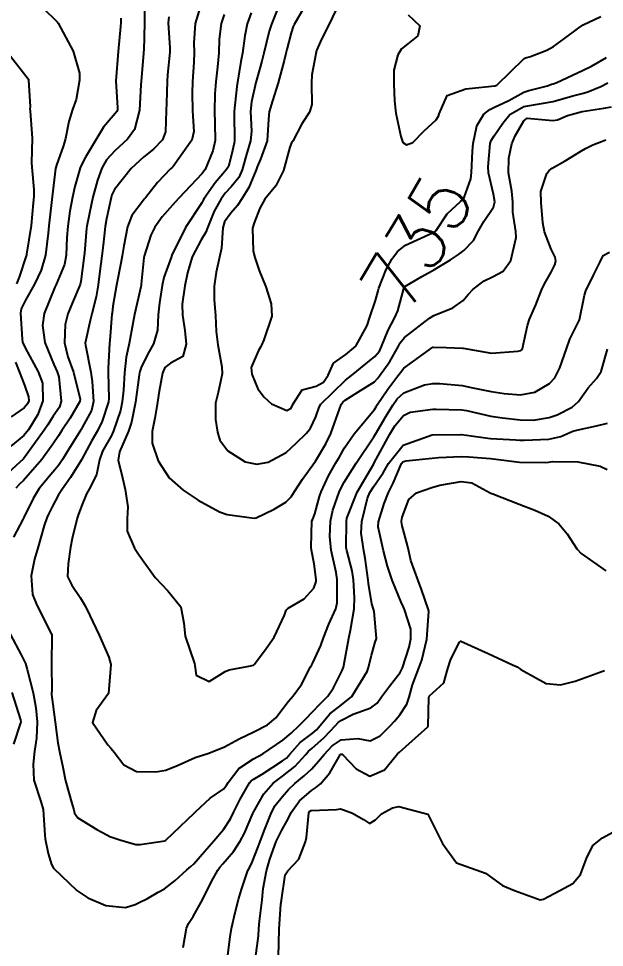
# Model space of a CAD drawing. Header units: metres. Extents: x 298520 to 308411, y 7433745 to 7450750.
# Drawn here: x 303946.2 to 303986.4, y 7439844.2 to 7439907.9 of the extents above; entities that cross this region are included whole.
import ezdxf
from ezdxf.enums import TextEntityAlignment as Align

# ---------------------------------------------------------------- set-up
doc = ezdxf.new("R2010")
doc.units = ezdxf.units.M
doc.header["$LTSCALE"] = 10
for name, color, linetype in [('Cotas', 45, 'Continuous'), ('Curvas de Nivel 1m', 11, 'Continuous'), ('Curvas de Nivel 5m', 15, 'Continuous')]:
    doc.layers.add(name, color=color, linetype=linetype)
doc.styles.add('Style-STANDARD', font='STANDARD.shx')

msp = doc.modelspace()

# ---------------------------------------------------------------- linework, layer by layer
at = {"layer": 'Curvas de Nivel 1m', "flags": 128}
for points, elevation in [([(303954.83, 7439909.51), (303954.83, 7439907.611), (303954.783, 7439905.713), (303954.781, 7439905.612), (303954.765, 7439905.495), (303954.605, 7439903.614), (303954.594, 7439903.347), (303954.493, 7439901.615), (303954.143, 7439900.3), (303953.671, 7439899.627), (303952.805, 7439898.833), (303952.238, 7439898.206), (303951.922, 7439897.649), (303951.618, 7439896.818), (303951.301, 7439895.655), (303951.207, 7439895.215), (303950.889, 7439893.659), (303950.87, 7439893.531), (303950.724, 7439891.815), (303950.712, 7439891.671), (303950.478, 7439889.88), (303950.42, 7439889.663), (303949.904, 7439888.444), (303949.593, 7439887.671), (303949.404, 7439886.934), (303949.353, 7439885.673), (303949.591, 7439884.719), (303949.962, 7439883.667), (303950.439, 7439881.827), (303950.413, 7439881.662), (303949.741, 7439880.513), (303949.177, 7439879.674), (303948.937, 7439879.308), (303948.563, 7439878.734), (303947.799, 7439877.691), (303946.538, 7439876.253), (303946.264, 7439875.984), (303946.02, 7439875.715)], 742), ([(303947.861, 7439908.635), (303948.847, 7439907.681), (303948.911, 7439907.574), (303949.958, 7439905.669), (303950.383, 7439904.15), (303950.386, 7439903.665), (303950.155, 7439902.361), (303949.907, 7439901.669), (303949.652, 7439900.851), (303949.434, 7439899.674), (303949.291, 7439899.192), (303948.795, 7439897.842), (303948.751, 7439897.681), (303948.743, 7439897.632), (303948.509, 7439895.684), (303948.331, 7439894.104), (303948.279, 7439893.687), (303948.235, 7439893.184), (303948.055, 7439891.69), (303947.745, 7439890.657), (303947.292, 7439889.701), (303946.682, 7439888.609), (303946.389, 7439888), (303946.341, 7439887.713), (303946.442, 7439885.925), (303946.476, 7439885.712), (303946.647, 7439885.324), (303947.545, 7439883.696), (303947.841, 7439882.918), (303947.878, 7439881.691), (303947.523, 7439880.762), (303946.896, 7439879.705), (303946.569, 7439879.329), (303945.682, 7439878.599)], 744), ([(303960.292, 7439908.174), (303960.098, 7439907.548), (303959.966, 7439906.48), (303959.932, 7439905.55), (303959.842, 7439904.582), (303959.731, 7439903.551), (303959.667, 7439902.74), (303959.638, 7439901.552), (303959.671, 7439900.711), (303959.684, 7439899.551), (303959.533, 7439898.825), (303959, 7439897.558), (303958.918, 7439897.432), (303958.789, 7439897.278), (303957.187, 7439895.584), (303956.766, 7439895.117), (303956.051, 7439894.299), (303955.54, 7439893.602), (303955.281, 7439893.062), (303954.815, 7439891.609), (303954.797, 7439891.534), (303954.708, 7439890.61), (303954.618, 7439889.687), (303954.609, 7439889.611), (303954.583, 7439889.503), (303954.155, 7439887.618), (303954.048, 7439887.001), (303953.787, 7439885.623), (303953.58, 7439884.684), (303953.464, 7439883.627), (303953.408, 7439882.426), (303953.319, 7439881.629), (303953.19, 7439881.035), (303952.718, 7439879.638), (303952.57, 7439879.326), (303951.958, 7439878.247), (303951.763, 7439877.648), (303951.556, 7439876.637), (303951.048, 7439875.655), (303950.855, 7439875.33), (303950.515, 7439874.477), (303950.295, 7439873.873), (303950.231, 7439873.663), (303949.878, 7439872.277), (303949.772, 7439871.667), (303949.614, 7439870.521), (303949.558, 7439869.669), (303949.848, 7439869.071), (303950.439, 7439868.222), (303950.761, 7439867.657), (303951.096, 7439866.983), (303951.722, 7439865.647), (303952.39, 7439864.137), (303952.521, 7439863.638), (303952.363, 7439861.64), (303951.517, 7439860.476), (303951.265, 7439859.651), (303952.318, 7439858.131), (303952.564, 7439857.885), (303952.76, 7439857.633), (303953.432, 7439856.751), (303954.3, 7439856.3), (303955.621, 7439856.276), (303956.301, 7439856.394), (303957.152, 7439856.734), (303958.31, 7439857.262), (303959.246, 7439857.556), (303960.317, 7439857.981), (303961.322, 7439858.531), (303962.328, 7439859.018), (303963.265, 7439859.506), (303963.851, 7439859.987), (303964.35, 7439860.636), (303964.716, 7439861.128), (303965.029, 7439861.483), (303965.595, 7439862.254), (303966.22, 7439863.472), (303966.281, 7439863.574), (303966.387, 7439863.745), (303966.925, 7439864.945), (303967.121, 7439865.463), (303967.489, 7439866.392), (303967.952, 7439867.455), (303968.039, 7439867.851), (303968.056, 7439869.454), (303967.975, 7439869.94), (303967.635, 7439871.458), (303967.546, 7439872.405), (303967.599, 7439873.459), (303967.755, 7439874.217), (303968.181, 7439875.454), (303968.292, 7439875.696), (303968.54, 7439876.122), (303969.363, 7439877.438), (303970.571, 7439879.238), (303970.681, 7439879.419), (303971.375, 7439880.628), (303971.856, 7439881.407), (303972.163, 7439881.849), (303972.611, 7439882.255), (303974.03, 7439882.792), (303974.618, 7439882.889), (303975.091, 7439882.893), (303976.617, 7439882.754), (303977.355, 7439882.603), (303978.613, 7439882.337), (303979.505, 7439882.209), (303980.611, 7439882.121), (303981.599, 7439882.305), (303982.619, 7439882.881), (303982.966, 7439883.275), (303983.318, 7439883.958), (303983.77, 7439885.263), (303983.994, 7439885.918), (303984.673, 7439887.25), (303985, 7439888.937), (303985.095, 7439889.246), (303985.635, 7439890.315), (303986.091, 7439891.236), (303986.293, 7439891.668), (303986.73, 7439891.897)], 739), ([(303962.157, 7439908.291), (303961.89, 7439907.53), (303961.72, 7439906.712), (303961.552, 7439905.533), (303961.455, 7439904.957), (303961.205, 7439903.537), (303961.163, 7439903.234), (303960.985, 7439901.539), (303960.983, 7439901.397), (303961.019, 7439899.538), (303960.992, 7439899.357), (303960.803, 7439898.556), (303960.588, 7439897.749), (303960.462, 7439897.543), (303959.689, 7439896.641), (303958.926, 7439895.558), (303958.868, 7439895.453), (303958.76, 7439895.27), (303957.648, 7439893.576), (303956.724, 7439891.691), (303956.694, 7439891.619), (303956.683, 7439891.59), (303956.155, 7439890.142), (303956.041, 7439889.597), (303955.865, 7439888.414), (303955.769, 7439887.599), (303955.721, 7439886.541), (303955.466, 7439885.602), (303955.165, 7439885.085), (303954.629, 7439884.046), (303954.514, 7439883.722), (303954.498, 7439883.612), (303954.484, 7439883.475), (303954.212, 7439881.616), (303953.959, 7439880.243), (303953.748, 7439879.622), (303953.127, 7439878.2), (303953.033, 7439877.633), (303953.338, 7439876.425), (303953.509, 7439875.625), (303953.692, 7439874.445), (303953.661, 7439873.623), (303953.642, 7439872.77), (303954.152, 7439871.615), (303954.476, 7439871.137), (303955.564, 7439869.599), (303956.444, 7439868.676), (303957.341, 7439867.581), (303957.537, 7439866.463), (303957.623, 7439865.578), (303958.258, 7439863.698), (303958.293, 7439863.571), (303958.376, 7439862.894), (303959.273, 7439862.458), (303960.379, 7439863.16), (303960.643, 7439863.275), (303961.983, 7439863.524), (303962.321, 7439863.584), (303962.385, 7439863.648), (303963.179, 7439864.731), (303963.737, 7439865.5), (303964.428, 7439867.018), (303964.564, 7439867.356), (303964.697, 7439867.487), (303965.785, 7439868.131), (303966.447, 7439868.864), (303966.609, 7439869.311), (303966.615, 7439869.468), (303966.469, 7439870.542), (303966.298, 7439871.472), (303966.272, 7439871.685), (303966.323, 7439873.472), (303966.374, 7439873.603), (303966.51, 7439873.949), (303966.843, 7439875.152), (303966.947, 7439875.466), (303967.444, 7439876.561), (303967.963, 7439877.456), (303968.185, 7439877.826), (303968.563, 7439878.487), (303969.216, 7439879.44), (303970.598, 7439881.112), (303970.725, 7439881.295), (303970.799, 7439881.418), (303971.516, 7439882.509), (303972.208, 7439883.404), (303972.386, 7439883.643), (303972.631, 7439883.942), (303974.613, 7439885.37), (303974.643, 7439885.381), (303975.543, 7439885.361), (303976.643, 7439885.312), (303976.687, 7439885.305), (303978.639, 7439884.971), (303980.446, 7439885.108), (303980.641, 7439885.158), (303980.725, 7439885.216), (303980.765, 7439885.299), (303981.096, 7439886.866), (303981.238, 7439887.294), (303981.682, 7439888.291), (303982.07, 7439889.286), (303982.258, 7439889.726), (303982.712, 7439890.529), (303982.977, 7439891.018), (303983.047, 7439891.275), (303983, 7439891.55), (303982.731, 7439892.096), (303982.263, 7439893.285), (303982.145, 7439893.89), (303982.042, 7439895.287), (303982.006, 7439896.056), (303982.423, 7439897.284), (303982.586, 7439897.491), (303982.797, 7439897.645), (303983.679, 7439898.145), (303984.809, 7439898.841), (303985.072, 7439898.985), (303985.588, 7439899.242), (303986.459, 7439899.593)], 738), ([(303963.952, 7439908.533), (303963.538, 7439907.511), (303963.392, 7439907.026), (303963.028, 7439905.518), (303962.877, 7439904.969), (303962.556, 7439903.833), (303962.478, 7439903.524), (303962.175, 7439902.201), (303962.117, 7439901.527), (303962.178, 7439900.171), (303962.117, 7439899.527), (303961.817, 7439898.516), (303961.537, 7439897.533), (303961.313, 7439897.007), (303960.775, 7439896.364), (303960.379, 7439895.933), (303960.1, 7439895.547), (303959.615, 7439894.691), (303959.156, 7439893.556), (303959.042, 7439893.255), (303958.735, 7439892.74), (303958.119, 7439891.569), (303957.796, 7439890.484), (303957.594, 7439889.576), (303957.421, 7439888.319), (303957.455, 7439887.578), (303957.605, 7439886.519), (303957.706, 7439885.574), (303957.478, 7439884.74), (303956.633, 7439884.283), (303956.241, 7439883.982), (303956.07, 7439883.596), (303955.842, 7439882.366), (303955.723, 7439881.599), (303955.571, 7439880.617), (303955.366, 7439879.602), (303955.374, 7439878.792), (303955.768, 7439877.598), (303956.541, 7439876.429), (303957.497, 7439875.58), (303958.523, 7439874.903), (303959.973, 7439874.086), (303960.508, 7439873.903), (303962.367, 7439873.66), (303962.505, 7439873.69), (303963.735, 7439874.281), (303964.522, 7439874.76), (303964.887, 7439875.127), (303965.119, 7439875.484), (303965.68, 7439876.34), (303966.485, 7439877.471), (303966.516, 7439877.508), (303966.554, 7439877.56), (303967.272, 7439878.757), (303967.622, 7439879.46), (303967.876, 7439880.164), (303968.324, 7439881.453), (303968.441, 7439881.616), (303968.606, 7439881.753), (303969.469, 7439882.294), (303970.619, 7439883.002), (303970.818, 7439883.221), (303970.963, 7439883.417), (303971.652, 7439884.396), (303972.223, 7439885.404), (303972.373, 7439885.686), (303972.659, 7439886.033), (303974.391, 7439887.374), (303974.675, 7439887.541), (303975.969, 7439888.069), (303976.685, 7439888.588), (303977.037, 7439888.999), (303977.363, 7439889.343), (303978.125, 7439889.913), (303978.706, 7439890.206), (303979.437, 7439890.594), (303979.95, 7439891.312), (303980.325, 7439892.893), (303980.298, 7439893.307), (303980.085, 7439894.639), (303980.091, 7439895.31), (303980.02, 7439896.065), (303979.794, 7439897.315), (303979.81, 7439898.322), (303980.023, 7439899.312), (303980.261, 7439899.869), (303980.837, 7439900.895), (303981.077, 7439901.06), (303982.837, 7439900.908), (303983.151, 7439900.962), (303983.833, 7439901.265), (303984.846, 7439901.528), (303986.33, 7439901.753), (303986.849, 7439901.852)], 737), ([(303965.774, 7439908.632), (303965.104, 7439907.488), (303965.042, 7439907.357), (303964.904, 7439906.917), (303964.606, 7439905.775), (303964.532, 7439905.495), (303964.408, 7439905.027), (303963.998, 7439903.503), (303963.607, 7439902.265), (303963.387, 7439901.512), (303963.345, 7439901.002), (303963.248, 7439899.513), (303962.8, 7439898.26), (303962.573, 7439897.744), (303962.496, 7439897.523), (303961.992, 7439896.311), (303961.52, 7439895.532), (303961.206, 7439895.088), (303960.753, 7439894.568), (303960.326, 7439893.965), (303960.214, 7439893.545), (303960.115, 7439892.161), (303959.983, 7439891.547), (303959.744, 7439890.513), (303959.614, 7439889.551), (303959.614, 7439888.621), (303959.716, 7439887.55), (303959.758, 7439886.453), (303959.861, 7439885.548), (303960.138, 7439884.038), (303960.159, 7439883.545), (303959.882, 7439882.276), (303959.711, 7439881.549), (303959.707, 7439880.428), (303959.835, 7439879.551), (303960.014, 7439878.995), (303960.56, 7439878.279), (303961.751, 7439877.528), (303962.551, 7439877.367), (303963.314, 7439877.509), (303964.56, 7439878.163), (303965.249, 7439878.8), (303965.938, 7439879.476), (303966.229, 7439879.822), (303966.59, 7439880.603), (303966.808, 7439881.26), (303966.934, 7439881.467), (303967.765, 7439882.304), (303968.62, 7439883.11), (303969.025, 7439883.444), (303970.643, 7439884.747), (303970.951, 7439885.115), (303971.099, 7439885.416), (303971.536, 7439886.54), (303972.005, 7439887.407), (303972.209, 7439887.873), (303972.611, 7439889.401), (303972.635, 7439889.459), (303972.695, 7439889.526), (303973.864, 7439890.224), (303974.713, 7439890.703), (303975.137, 7439890.946), (303975.813, 7439891.359), (303976.359, 7439891.721), (303976.729, 7439892.003), (303977.386, 7439892.694), (303977.73, 7439893.34), (303978.095, 7439893.991), (303978.759, 7439894.982), (303978.85, 7439895.329), (303978.771, 7439895.869), (303978.418, 7439897.334), (303978.395, 7439897.736), (303978.543, 7439899.333), (303978.602, 7439899.546), (303978.821, 7439899.869), (303979.417, 7439900.739), (303979.891, 7439901.314), (303980.849, 7439901.864), (303982.059, 7439902.08), (303982.852, 7439902.214), (303984.205, 7439902.609), (303984.858, 7439902.769), (303985.239, 7439902.866), (303986.127, 7439903.237), (303986.612, 7439903.486)], 736), ([(303972.92, 7439908.158), (303973.305, 7439907.782), (303973.719, 7439907.388), (303973.571, 7439906.722), (303972.894, 7439906.17), (303972.462, 7439905.832), (303972.207, 7439905.407), (303971.93, 7439904.352), (303971.945, 7439903.409), (303971.99, 7439902.27), (303972.082, 7439901.408), (303972.411, 7439899.812), (303972.553, 7439899.403), (303972.811, 7439899.24), (303973.242, 7439899.394), (303974.005, 7439900.203), (303974.837, 7439900.955), (303975.003, 7439901.206), (303975.044, 7439901.368), (303975.587, 7439902.631), (303976.86, 7439903.081), (303977.099, 7439903.11), (303978.862, 7439903.28), (303979.002, 7439903.328), (303980.882, 7439905.166), (303980.972, 7439905.209), (303981.308, 7439905.296), (303982.434, 7439905.74), (303982.893, 7439905.977), (303983.646, 7439906.525), (303984.61, 7439907.255), (303984.915, 7439907.456), (303986.12, 7439908.039)], 734), ([(303953.211, 7439907.931), (303953.22, 7439907.635), (303953.203, 7439907.341), (303953.038, 7439905.638), (303952.863, 7439903.64), (303952.982, 7439901.775), (303952.979, 7439901.638), (303952.945, 7439901.535), (303952.839, 7439901.397), (303952.029, 7439900.444), (303951.539, 7439899.653), (303951.268, 7439899.195), (303950.8, 7439898.388), (303950.544, 7439897.914), (303950.437, 7439897.664), (303950.065, 7439896.383), (303949.906, 7439895.669), (303949.722, 7439894.707), (303949.572, 7439893.672), (303949.514, 7439892.894), (303949.459, 7439891.673), (303949.344, 7439891.044), (303948.778, 7439889.679), (303948.75, 7439889.622), (303948.691, 7439889.497), (303947.951, 7439887.691), (303947.839, 7439886.866), (303948.013, 7439885.69), (303948.631, 7439884.192), (303948.863, 7439883.678), (303948.959, 7439883.337), (303949.134, 7439881.675), (303949.004, 7439881.269), (303948.587, 7439880.65), (303948.205, 7439880.059), (303947.969, 7439879.689), (303946.553, 7439877.729), (303945.497, 7439876.766)], 743), ([(303956.502, 7439908.009), (303956.463, 7439907.594), (303956.586, 7439905.894), (303956.583, 7439905.593), (303956.422, 7439904.04), (303956.389, 7439903.595), (303956.339, 7439902.104), (303956.333, 7439901.595), (303956.281, 7439900.136), (303956.075, 7439899.597), (303955.46, 7439898.95), (303954.801, 7439898.411), (303953.928, 7439897.623), (303952.778, 7439896.189), (303952.602, 7439895.814), (303952.551, 7439895.642), (303952.232, 7439894.164), (303952.144, 7439893.646), (303952.007, 7439892.371), (303951.925, 7439891.648), (303951.776, 7439890.581), (303951.659, 7439889.65), (303951.519, 7439888.818), (303951.221, 7439887.655), (303951.115, 7439887.209), (303950.779, 7439885.659), (303950.784, 7439885.525), (303951.161, 7439883.655), (303951.254, 7439883.017), (303951.344, 7439881.653), (303951.208, 7439881.039), (303950.576, 7439879.863), (303950.497, 7439879.738), (303950.45, 7439879.661), (303949.731, 7439878.498), (303949.217, 7439877.673), (303948.944, 7439877.281), (303948.544, 7439876.813), (303947.618, 7439875.694), (303947.205, 7439875.018), (303946.563, 7439873.709), (303946.502, 7439873.58), (303945.847, 7439872.359)], 741), ([(303945.63, 7439865.718), (303946.392, 7439864.3), (303946.678, 7439863.707), (303946.8, 7439863.284), (303947.2, 7439861.702), (303947.387, 7439860.66), (303947.474, 7439859.699), (303947.427, 7439858.594), (303947.288, 7439857.7), (303947.204, 7439856.801), (303947.241, 7439855.701), (303947.729, 7439854.238), (303947.893, 7439853.694), (303948.003, 7439851.935), (303948.028, 7439851.692), (303948.233, 7439850.687), (303948.46, 7439849.921), (303948.606, 7439849.684), (303950.2, 7439848.148), (303950.959, 7439847.652), (303952.188, 7439847.12), (303953.539, 7439846.972), (303954.189, 7439847.199), (303954.482, 7439847.315), (303955.036, 7439847.602), (303955.768, 7439848.024), (303956.2, 7439848.271), (303956.946, 7439848.842), (303957.752, 7439849.575), (303958.006, 7439849.782), (303958.219, 7439849.975), (303958.963, 7439850.828), (303959.592, 7439851.55), (303960.251, 7439852.332), (303960.737, 7439853.057), (303960.973, 7439853.533), (303961.401, 7439854.404), (303962.038, 7439855.523), (303962.151, 7439855.665), (303962.295, 7439855.765), (303962.911, 7439856.123), (303964.308, 7439857.022), (303964.57, 7439857.227), (303964.803, 7439857.485), (303965.519, 7439858.28), (303966.327, 7439858.912), (303966.634, 7439859.163), (303966.889, 7439859.464), (303967.547, 7439860.256), (303968.354, 7439860.865), (303969.059, 7439861.44), (303970.102, 7439863.146), (303970.2, 7439863.423), (303970.396, 7439864.277), (303970.666, 7439865.161), (303970.736, 7439865.417), (303970.586, 7439867.264), (303970.535, 7439867.419), (303970.437, 7439867.78), (303970.208, 7439869.182), (303970.179, 7439869.424), (303969.963, 7439870.915), (303969.869, 7439871.429), (303969.7, 7439872.637), (303969.747, 7439873.431), (303970.138, 7439875.036), (303970.288, 7439875.424), (303970.537, 7439875.817), (303971.199, 7439876.761), (303971.564, 7439877.41), (303972.566, 7439878.673), (303974.573, 7439879.37), (303976.523, 7439879.401), (303976.574, 7439879.397), (303976.926, 7439879.346), (303978.381, 7439879.142), (303978.571, 7439879.126), (303980.298, 7439879.032), (303980.57, 7439879.015), (303980.867, 7439879), (303982.571, 7439879.064), (303983.379, 7439879.268), (303984.216, 7439879.618), (303984.58, 7439879.72), (303985.84, 7439879.982), (303986.587, 7439880.177)], 741), ([(303957.493, 7439844.237), (303957.722, 7439845.575), (303957.861, 7439845.888), (303958.181, 7439846.365), (303958.829, 7439847.56), (303959.426, 7439848.772), (303959.869, 7439849.545), (303960.015, 7439849.744), (303960.219, 7439849.973), (303960.934, 7439850.831), (303961.398, 7439851.528), (303961.692, 7439852.082), (303962.262, 7439853.413), (303962.308, 7439853.519), (303963.019, 7439854.772), (303963.653, 7439855.5), (303964.298, 7439855.98), (303965.142, 7439856.644), (303965.895, 7439857.474), (303966.094, 7439857.693), (303966.317, 7439857.881), (303967.163, 7439858.623), (303967.934, 7439859.454), (303968.126, 7439859.662), (303968.339, 7439859.826), (303969.137, 7439860.231), (303970.352, 7439860.673), (303970.782, 7439860.991), (303971.098, 7439861.413), (303971.629, 7439862.148), (303972.38, 7439863.09), (303972.533, 7439863.398), (303972.978, 7439864.818), (303973.11, 7439865.39), (303973.091, 7439866.061), (303972.655, 7439867.397), (303972.593, 7439867.556), (303972.438, 7439867.903), (303971.82, 7439869.406), (303971.508, 7439870.369), (303971.229, 7439871.413), (303970.856, 7439873.06), (303970.875, 7439873.416), (303971.279, 7439874.655), (303971.571, 7439875.41), (303971.881, 7439876.065), (303972.467, 7439877.401), (303972.554, 7439877.526), (303972.757, 7439877.599), (303974.557, 7439877.778), (303975.006, 7439877.815), (303976.558, 7439877.881), (303977.074, 7439877.861), (303978.557, 7439877.74), (303978.927, 7439877.695), (303980.555, 7439877.509), (303982.365, 7439877.472), (303982.555, 7439877.498), (303982.823, 7439877.543), (303984.556, 7439877.518), (303986.073, 7439877.235), (303986.551, 7439876.994)], 742), ([(303960.535, 7439843.536), (303960.718, 7439844.981), (303960.807, 7439845.534), (303961.067, 7439846.648), (303961.296, 7439847.529), (303961.5, 7439848.226), (303961.932, 7439849.523), (303962.03, 7439849.708), (303962.221, 7439850.08), (303962.623, 7439851.129), (303962.768, 7439851.512), (303963.099, 7439852.355), (303963.552, 7439853.501), (303963.806, 7439853.961), (303964.279, 7439854.577), (303964.705, 7439855.068), (303965.158, 7439855.481), (303965.777, 7439855.997), (303966.303, 7439856.496), (303966.772, 7439857.002), (303967.159, 7439857.462), (303967.716, 7439858.059), (303968.323, 7439858.473), (303969.457, 7439858.566), (303970.323, 7439858.404), (303970.996, 7439858.744), (303971.657, 7439859.407), (303971.983, 7439859.758), (303972.345, 7439860.18), (303972.835, 7439860.913), (303972.978, 7439861.391), (303973.219, 7439862.234), (303973.656, 7439863.381), (303973.85, 7439863.92), (303974.197, 7439865.373), (303974.332, 7439867.272), (303974.321, 7439867.372), (303973.836, 7439868.769), (303973.608, 7439869.383), (303973.107, 7439870.757), (303972.957, 7439871.393), (303972.883, 7439871.79), (303972.5, 7439873.137), (303972.453, 7439873.401), (303972.451, 7439873.453), (303972.508, 7439873.72), (303972.973, 7439874.947), (303973.48, 7439875.386), (303974.537, 7439875.774), (303975.089, 7439875.915), (303976.541, 7439876.174), (303977.284, 7439876.086), (303978.534, 7439875.391), (303978.575, 7439875.371), (303978.721, 7439875.327), (303980.523, 7439874.63), (303981.6, 7439874.206), (303982.511, 7439873.8), (303983.251, 7439873.269), (303983.822, 7439872.586), (303984.486, 7439871.558), (303984.777, 7439871.247), (303986.465, 7439870.055)], 743), ([(303962.44, 7439843.516), (303962.645, 7439845.033), (303962.676, 7439845.512), (303962.724, 7439846.057), (303962.898, 7439847.509), (303962.986, 7439848.293), (303963.206, 7439849.505), (303963.437, 7439850.289), (303963.874, 7439851.496), (303964.251, 7439852.291), (303964.686, 7439853.058), (303964.896, 7439853.484), (303965.458, 7439854.295), (303966.286, 7439854.996), (303966.572, 7439855.184), (303966.896, 7439855.464), (303967.541, 7439856.217), (303968.261, 7439857.451), (303968.284, 7439857.479), (303968.313, 7439857.5), (303968.365, 7439857.501), (303968.434, 7439857.448), (303969.348, 7439856.479), (303970.299, 7439855.99), (303971.296, 7439856.417), (303972.095, 7439857.402), (303972.194, 7439857.522), (303972.315, 7439857.636), (303974.274, 7439859.371), (303974.295, 7439859.409), (303974.34, 7439861.37), (303974.364, 7439861.454), (303975.356, 7439862.377), (303975.629, 7439863.358), (303975.815, 7439863.932), (303976.41, 7439865.134), (303976.523, 7439865.237), (303978.399, 7439864.378), (303980.079, 7439863.613), (303980.385, 7439863.47), (303980.643, 7439863.297), (303982.374, 7439862.338), (303983.359, 7439862.251), (303984.375, 7439862.481), (303986.383, 7439863.23)], 744), ([(303945.738, 7439861.716), (303946.335, 7439859.845), (303946.353, 7439859.71), (303946.352, 7439859.69), (303946.332, 7439859.637), (303945.848, 7439858.184)], 742)]:
    msp.add_lwpolyline(points, dxfattribs=dict(at, elevation=elevation))
at = {"layer": 'Curvas de Nivel 5m', "flags": 128}
for points, elevation in [([(303958.903, 7439909.53), (303958.312, 7439907.569), (303958.225, 7439906.238), (303958.25, 7439905.569), (303958.224, 7439904.917), (303958.132, 7439903.571), (303958.103, 7439902.818), (303958.125, 7439901.571), (303958.23, 7439900.161), (303958.088, 7439899.571), (303956.795, 7439897.749), (303956.716, 7439897.668), (303956.627, 7439897.592), (303955.72, 7439896.664), (303954.902, 7439895.609), (303954.846, 7439895.535), (303954.771, 7439895.45), (303953.969, 7439894.408), (303953.666, 7439893.626), (303953.43, 7439892.329), (303953.306, 7439891.631), (303953.212, 7439891.136), (303952.915, 7439889.637), (303952.678, 7439888.182), (303952.616, 7439887.698), (303952.61, 7439887.641), (303952.465, 7439885.832), (303952.451, 7439885.642), (303952.344, 7439883.926), (303952.346, 7439883.643), (303952.391, 7439881.857), (303952.362, 7439881.642), (303951.926, 7439880.303), (303951.607, 7439879.65), (303951.233, 7439878.986), (303950.553, 7439877.711), (303950.536, 7439877.677), (303950.524, 7439877.66), (303949.762, 7439876.447), (303949.208, 7439875.673), (303948.951, 7439875.251), (303948.514, 7439874.433), (303948.257, 7439873.934), (303948.152, 7439873.685), (303947.97, 7439873.16), (303947.554, 7439871.694), (303947.308, 7439870.859), (303947.058, 7439869.701), (303947.165, 7439868.424), (303947.464, 7439867.7), (303948.414, 7439865.814), (303948.457, 7439865.733), (303948.475, 7439865.689), (303948.483, 7439865.618), (303948.457, 7439863.689), (303948.492, 7439861.816), (303948.474, 7439861.688), (303948.473, 7439861.576), (303948.722, 7439859.684), (303948.898, 7439858.261), (303949.006, 7439857.68), (303949.236, 7439856.61), (303949.428, 7439855.673), (303949.89, 7439854.044), (303949.989, 7439853.664), (303950.046, 7439853.448), (303950.258, 7439853.135), (303951.571, 7439852.326), (303952.246, 7439851.953), (303952.466, 7439851.858), (303953.14, 7439851.627), (303954.238, 7439851.298), (303954.552, 7439851.293), (303956.242, 7439851.561), (303956.263, 7439851.569), (303956.292, 7439851.59), (303957.295, 7439852.537), (303958.262, 7439853.475), (303958.349, 7439853.569), (303959.345, 7439854.486), (303960.287, 7439855.113), (303960.472, 7439855.357), (303960.566, 7439855.537), (303961.316, 7439856.516), (303962.309, 7439857.173), (303962.955, 7439857.51), (303964.323, 7439858.451), (303964.886, 7439858.926), (303965.468, 7439859.479), (303965.895, 7439859.919), (303966.347, 7439860.396), (303966.887, 7439860.933), (303967.401, 7439861.46), (303967.797, 7439862.027), (303968.381, 7439863.229), (303968.479, 7439863.449), (303968.509, 7439863.573), (303968.855, 7439865.443), (303968.955, 7439865.978), (303969.204, 7439867.438), (303969.228, 7439868.226), (303969.163, 7439869.439), (303969.077, 7439870.055), (303968.702, 7439871.447), (303968.676, 7439871.639), (303968.681, 7439873.447), (303968.715, 7439873.656), (303969.417, 7439875.437), (303970.553, 7439877.392), (303970.596, 7439877.462), (303971.667, 7439879.409), (303972.002, 7439879.985), (303972.592, 7439880.702), (303973.053, 7439880.936), (303974.599, 7439881.126), (303974.828, 7439881.14), (303976.599, 7439881.079), (303976.912, 7439881.033), (303978.593, 7439880.655), (303979.374, 7439880.536), (303980.589, 7439880.398), (303981.5, 7439880.381), (303982.592, 7439880.557), (303983.128, 7439880.739), (303984.167, 7439881.257), (303984.607, 7439881.65), (303985.263, 7439882.597), (303985.839, 7439883.238), (303986.144, 7439883.718), (303986.591, 7439885.231)], 740), ([(303967.978, 7439908.509), (303967.471, 7439907.462), (303967.283, 7439907.088), (303966.896, 7439906.327), (303966.642, 7439905.717), (303966.579, 7439905.473), (303966.313, 7439904.031), (303966.279, 7439903.476), (303966.309, 7439902.015), (303966.16, 7439901.477), (303965.631, 7439900.681), (303965, 7439899.488), (303964.923, 7439899.377), (303964.809, 7439899.088), (303964.365, 7439897.496), (303963.854, 7439896.427), (303963.086, 7439895.515), (303962.757, 7439894.902), (303962.37, 7439893.901), (303962.242, 7439893.525), (303962.297, 7439891.954), (303962.406, 7439891.523), (303962.71, 7439890.642), (303963.151, 7439889.513), (303963.524, 7439888.35), (303963.569, 7439887.507), (303963.03, 7439885.888), (303962.872, 7439885.517), (303962.796, 7439885.373), (303962.647, 7439885.154), (303962.162, 7439883.993), (303962.195, 7439883.524), (303962.613, 7439882.513), (303963.036, 7439881.942), (303963.546, 7439881.506), (303964.596, 7439881.045), (303964.895, 7439881.19), (303965.03, 7439881.486), (303965.648, 7439882.444), (303966.615, 7439882.71), (303967.11, 7439882.973), (303967.425, 7439883.462), (303967.806, 7439884.288), (303968.644, 7439884.886), (303969.338, 7439885.44), (303970.106, 7439886.867), (303970.298, 7439887.426), (303970.685, 7439888.586), (303970.868, 7439889.241), (303970.915, 7439889.418), (303971.414, 7439890.712), (303971.796, 7439891.409), (303972.19, 7439891.943), (303972.733, 7439892.366), (303974.589, 7439893.22), (303974.742, 7439893.294), (303974.789, 7439893.323), (303974.828, 7439893.369), (303975.601, 7439894.515), (303976.516, 7439895.352), (303976.65, 7439895.466), (303976.767, 7439895.645), (303977.211, 7439896.921), (303977.249, 7439897.345), (303977.331, 7439898.821), (303977.376, 7439899.344), (303977.63, 7439900.543), (303978.109, 7439901.337), (303978.506, 7439901.674), (303978.848, 7439901.821), (303979.818, 7439902.281), (303980.858, 7439902.844), (303981.191, 7439902.965), (303982.461, 7439903.284), (303982.754, 7439903.391), (303982.864, 7439903.433), (303983.115, 7439903.526), (303984.874, 7439904.34), (303985.479, 7439904.642), (303986.519, 7439905.234)], 735), ([(303945.323, 7439905.726), (303946.863, 7439903.768), (303946.888, 7439903.734), (303946.897, 7439903.709), (303946.994, 7439901.858), (303946.987, 7439901.708), (303946.991, 7439901.557), (303947.135, 7439899.705), (303947.101, 7439898.01), (303947.104, 7439897.705), (303947.261, 7439896.186), (303947.251, 7439895.703), (303947.212, 7439895.258), (303947.066, 7439893.705), (303946.756, 7439891.742), (303946.749, 7439891.71), (303946.743, 7439891.689), (303946.722, 7439891.631), (303946.243, 7439890.172), (303946.068, 7439889.716)], 745), ([(303945.997, 7439884.352), (303946.25, 7439883.714), (303946.613, 7439882.768), (303946.887, 7439881.987), (303946.903, 7439881.705), (303946.821, 7439881.485), (303946.595, 7439881.215), (303945.693, 7439880.613)], 745), ([(303964.017, 7439843.619), (303964.073, 7439845.492), (303964.19, 7439847.209), (303964.225, 7439847.457), (303964.23, 7439847.49), (303964.476, 7439849.221), (303964.666, 7439849.485), (303965.416, 7439850.287), (303965.882, 7439851.474), (303965.938, 7439851.781), (303966.118, 7439853.471), (303966.164, 7439853.571), (303966.265, 7439853.626), (303968.013, 7439853.706), (303968.267, 7439853.738), (303968.495, 7439853.675), (303969.092, 7439853.438), (303969.857, 7439853.024), (303970.256, 7439852.748), (303970.684, 7439852.99), (303971.099, 7439853.412), (303971.853, 7439853.82), (303972.27, 7439853.895), (303974.263, 7439853.37), (303975.274, 7439851.36), (303976.223, 7439850.033), (303978.213, 7439849.33), (303979.388, 7439848.495), (303980.201, 7439848.154), (303981.978, 7439847.499), (303982.196, 7439847.545), (303983.315, 7439848.156), (303984.207, 7439848.621), (303984.723, 7439849.252), (303985.142, 7439850.333), (303985.588, 7439851.24), (303986.248, 7439851.758), (303987.198, 7439852.276)], 745)]:
    msp.add_lwpolyline(points, dxfattribs=dict(at, elevation=elevation))

# ---------------------------------------------------------------- texts
at = {"layer": 'Cotas', "style": 'Style-STANDARD'}
msp.add_text('735', height=4, rotation=59.50094, dxfattribs=at).set_placement((303973.516, 7439892.587, 735), align=Align.MIDDLE_CENTER)

doc.saveas('drawing.dxf')
